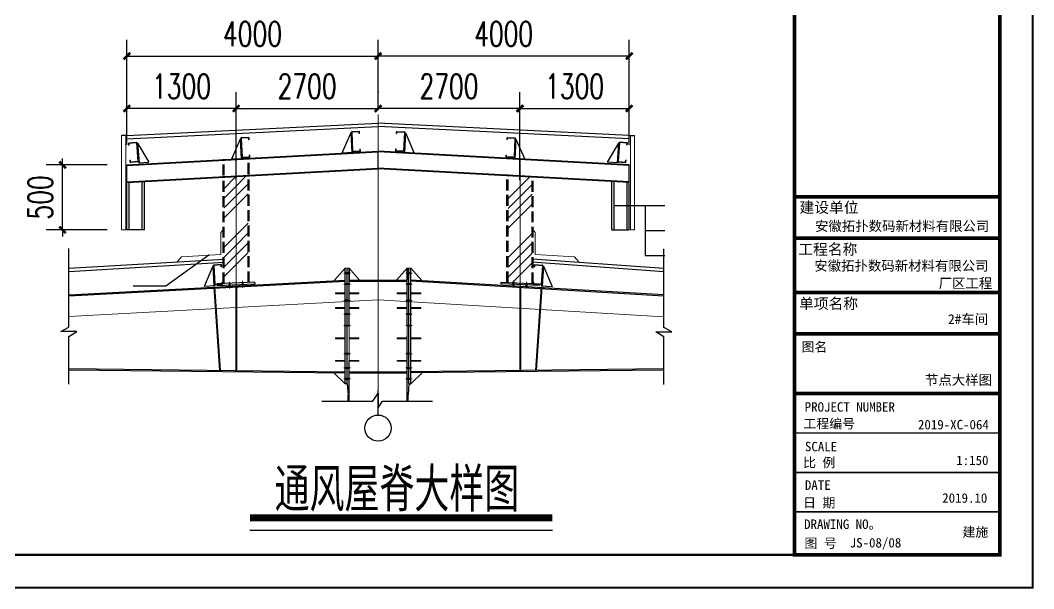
# Model space of a CAD drawing. Extents: x -518586 to 1253874, y -62343 to 661177.
# Drawn here: x 1207479 to 1253874, y -62343 to -36325 of the extents above; entities that cross this region are included whole.
import ezdxf
from ezdxf.enums import TextEntityAlignment as Align

# ---------------------------------------------------------------- set-up
doc = ezdxf.new("R2010")
doc.units = 0
doc.header["$LTSCALE"] = 1000
doc.header["$MEASUREMENT"] = 0
doc.linetypes.add('DASH', pattern=[0.35, 0.25, -0.1])
doc.linetypes.add('DOTE', pattern=[2.42, 2, -0.2, 0.02, -0.2])
for name, color, linetype in [('AXIS', 3, 'Continuous'), ('AXIS_TEXT', 7, 'Continuous'), ('DIM_LEAD', 3, 'Continuous'), ('DIM_SYMB', 3, 'Continuous'), ('DOTE', 9, 'DOTE'), ('PUB_DIM', 3, 'Continuous'), ('PUB_TEXT', 7, 'Continuous'), ('卫浴', 7, 'Continuous'), ('图框', 7, 'Continuous'), ('尺寸线', 3, 'Continuous')]:
    doc.layers.add(name, color=color, linetype=linetype)
doc.styles.add('COMPLEX', font='COMPLEX')
doc.styles.add('DIM_FONT', font='SIMPLEX', dxfattribs={"width": 0.7, "bigfont": 'GBCBIG'})
doc.styles.add('HZTXT', font='txt', dxfattribs={"width": 0.7, "height": 300, "bigfont": 'HZTXT'})
doc.styles.add('宋体', font='SimSun.ttf', dxfattribs={"width": 0.8})
doc.styles.add('黑体', font='simhei.ttf')
pattern_1 = [(45, (0, 0), (-673.5192, 673.5192), []), (45, (224.5, 0), (-673.5192, 673.5192), []), (45, (449, 0), (-673.5192, 673.5192), []), (45, (673.5, 0), (-673.5192, 673.5192), [])]

# ---------------------------------------------------------------- blocks, each defined once
blk = doc.blocks.new('_AXISO')
blk.add_circle((0, 0), 0.5)
at = {"layer": 'AXIS_TEXT', "style": 'COMPLEX', "width": 1.041667}
blk.add_attdef('A', text='', height=0.56, dxfattribs=at).set_placement((-0.25, -0.28), (0.25, -0.28), align=Align.FIT)
blk = doc.blocks.new('_ArchTick')
at = {"color": 0, "linetype": 'ByBlock', "const_width": 0.4}
blk.add_lwpolyline([(-0.5, -0.5), (0.5, 0.5)], dxfattribs=at)
blk = doc.blocks.new('074')
at = {"lineweight": 5}
h = blk.add_hatch(color=3, dxfattribs=at)
h.paths.add_polyline_path([(1223075, -42981), (1223125, -42981), (1223125, -43006), (1223075, -43006)])
h.paths.add_polyline_path([(1223025, -42981), (1223075, -42981), (1223075, -43006), (1223025, -43006)])
h.paths.add_polyline_path([(1223025, -43006), (1223075, -43006), (1223075, -43031), (1223025, -43031)])
h.paths.add_polyline_path([(1223075, -43006), (1223125, -43006), (1223125, -43031), (1223075, -43031)])
h = blk.add_hatch(color=3, dxfattribs=at)
h.paths.add_polyline_path([(1224490, -42981), (1224440, -42981), (1224440, -43006), (1224490, -43006)])
h.paths.add_polyline_path([(1224540, -42981), (1224490, -42981), (1224490, -43006), (1224540, -43006)])
h.paths.add_polyline_path([(1224540, -43006), (1224490, -43006), (1224490, -43031), (1224540, -43031)])
h.paths.add_polyline_path([(1224490, -43006), (1224440, -43006), (1224440, -43031), (1224490, -43031)])
h = blk.add_hatch(color=3, dxfattribs=at)
h.paths.add_polyline_path([(1220359, -43282), (1220359, -43232), (1220384, -43232), (1220384, -43282)])
h.paths.add_polyline_path([(1220359, -43332), (1220359, -43282), (1220384, -43282), (1220384, -43332)])
h.paths.add_polyline_path([(1220384, -43332), (1220384, -43282), (1220409, -43282), (1220409, -43332)])
h.paths.add_polyline_path([(1220384, -43282), (1220384, -43232), (1220409, -43232), (1220409, -43282)])
h = blk.add_hatch(color=3, dxfattribs=at)
h.paths.add_polyline_path([(1220707, -43258), (1220707, -43208), (1220682, -43208), (1220682, -43258)])
h.paths.add_polyline_path([(1220707, -43308), (1220707, -43258), (1220682, -43258), (1220682, -43308)])
h.paths.add_polyline_path([(1220682, -43308), (1220682, -43258), (1220657, -43258), (1220657, -43308)])
h.paths.add_polyline_path([(1220682, -43258), (1220682, -43208), (1220657, -43208), (1220657, -43258)])
h = blk.add_hatch(color=3, dxfattribs=at)
h.paths.add_polyline_path([(1223075, -43231), (1223125, -43231), (1223125, -43256), (1223075, -43256)])
h.paths.add_polyline_path([(1223025, -43231), (1223075, -43231), (1223075, -43256), (1223025, -43256)])
h.paths.add_polyline_path([(1223025, -43256), (1223075, -43256), (1223075, -43281), (1223025, -43281)])
h.paths.add_polyline_path([(1223075, -43256), (1223125, -43256), (1223125, -43281), (1223075, -43281)])
h = blk.add_hatch(color=3, dxfattribs=at)
h.paths.add_polyline_path([(1224490, -43231), (1224440, -43231), (1224440, -43256), (1224490, -43256)])
h.paths.add_polyline_path([(1224540, -43231), (1224490, -43231), (1224490, -43256), (1224540, -43256)])
h.paths.add_polyline_path([(1224540, -43256), (1224490, -43256), (1224490, -43281), (1224540, -43281)])
h.paths.add_polyline_path([(1224490, -43256), (1224440, -43256), (1224440, -43281), (1224490, -43281)])
h = blk.add_hatch(color=3, dxfattribs=at)
h.paths.add_polyline_path([(1226857, -43258), (1226857, -43208), (1226882, -43208), (1226882, -43258)])
h.paths.add_polyline_path([(1226857, -43308), (1226857, -43258), (1226882, -43258), (1226882, -43308)])
h.paths.add_polyline_path([(1226882, -43308), (1226882, -43258), (1226907, -43258), (1226907, -43308)])
h.paths.add_polyline_path([(1226882, -43258), (1226882, -43208), (1226907, -43208), (1226907, -43258)])
h = blk.add_hatch(color=3, dxfattribs=at)
h.paths.add_polyline_path([(1227206, -43282), (1227206, -43232), (1227181, -43232), (1227181, -43282)])
h.paths.add_polyline_path([(1227206, -43332), (1227206, -43282), (1227181, -43282), (1227181, -43332)])
h.paths.add_polyline_path([(1227181, -43332), (1227181, -43282), (1227156, -43282), (1227156, -43332)])
h.paths.add_polyline_path([(1227181, -43282), (1227181, -43232), (1227156, -43232), (1227156, -43282)])
h = blk.add_hatch(color=3, dxfattribs=at)
h.paths.add_polyline_path([(1223075, -43604), (1223125, -43604), (1223125, -43629), (1223075, -43629)])
h.paths.add_polyline_path([(1223025, -43604), (1223075, -43604), (1223075, -43629), (1223025, -43629)])
h.paths.add_polyline_path([(1223025, -43629), (1223075, -43629), (1223075, -43654), (1223025, -43654)])
h.paths.add_polyline_path([(1223075, -43629), (1223125, -43629), (1223125, -43654), (1223075, -43654)])
h = blk.add_hatch(color=3, dxfattribs=at)
h.paths.add_polyline_path([(1224490, -43604), (1224440, -43604), (1224440, -43629), (1224490, -43629)])
h.paths.add_polyline_path([(1224540, -43604), (1224490, -43604), (1224490, -43629), (1224540, -43629)])
h.paths.add_polyline_path([(1224540, -43629), (1224490, -43629), (1224490, -43654), (1224540, -43654)])
h.paths.add_polyline_path([(1224490, -43629), (1224440, -43629), (1224440, -43654), (1224490, -43654)])
h = blk.add_hatch(color=3, dxfattribs=at)
h.paths.add_polyline_path([(1223075, -43967), (1223125, -43967), (1223125, -43942), (1223075, -43942)])
h.paths.add_polyline_path([(1223025, -43967), (1223075, -43967), (1223075, -43942), (1223025, -43942)])
h.paths.add_polyline_path([(1223025, -43942), (1223075, -43942), (1223075, -43917), (1223025, -43917)])
h.paths.add_polyline_path([(1223075, -43942), (1223125, -43942), (1223125, -43917), (1223075, -43917)])
h = blk.add_hatch(color=3, dxfattribs=at)
h.paths.add_polyline_path([(1224490, -43967), (1224440, -43967), (1224440, -43942), (1224490, -43942)])
h.paths.add_polyline_path([(1224540, -43967), (1224490, -43967), (1224490, -43942), (1224540, -43942)])
h.paths.add_polyline_path([(1224540, -43942), (1224490, -43942), (1224490, -43917), (1224540, -43917)])
h.paths.add_polyline_path([(1224490, -43942), (1224440, -43942), (1224440, -43917), (1224490, -43917)])
h = blk.add_hatch(color=3, dxfattribs=at)
h.paths.add_polyline_path([(1223075, -44233), (1223125, -44233), (1223125, -44208), (1223075, -44208)])
h.paths.add_polyline_path([(1223025, -44233), (1223075, -44233), (1223075, -44208), (1223025, -44208)])
h.paths.add_polyline_path([(1223025, -44208), (1223075, -44208), (1223075, -44183), (1223025, -44183)])
h.paths.add_polyline_path([(1223075, -44208), (1223125, -44208), (1223125, -44183), (1223075, -44183)])
h = blk.add_hatch(color=3, dxfattribs=at)
h.paths.add_polyline_path([(1224490, -44233), (1224440, -44233), (1224440, -44208), (1224490, -44208)])
h.paths.add_polyline_path([(1224540, -44233), (1224490, -44233), (1224490, -44208), (1224540, -44208)])
h.paths.add_polyline_path([(1224540, -44208), (1224490, -44208), (1224490, -44183), (1224540, -44183)])
h.paths.add_polyline_path([(1224490, -44208), (1224440, -44208), (1224440, -44183), (1224490, -44183)])
h = blk.add_hatch(color=3, dxfattribs=at)
h.paths.add_polyline_path([(1223075, -44875), (1223125, -44875), (1223125, -44850), (1223075, -44850)])
h.paths.add_polyline_path([(1223025, -44875), (1223075, -44875), (1223075, -44850), (1223025, -44850)])
h.paths.add_polyline_path([(1223025, -44850), (1223075, -44850), (1223075, -44825), (1223025, -44825)])
h.paths.add_polyline_path([(1223075, -44850), (1223125, -44850), (1223125, -44825), (1223075, -44825)])
h = blk.add_hatch(color=3, dxfattribs=at)
h.paths.add_polyline_path([(1224490, -44875), (1224440, -44875), (1224440, -44850), (1224490, -44850)])
h.paths.add_polyline_path([(1224540, -44875), (1224490, -44875), (1224490, -44850), (1224540, -44850)])
h.paths.add_polyline_path([(1224540, -44850), (1224490, -44850), (1224490, -44825), (1224540, -44825)])
h.paths.add_polyline_path([(1224490, -44850), (1224440, -44850), (1224440, -44825), (1224490, -44825)])
h = blk.add_hatch(color=3, dxfattribs=at)
h.paths.add_polyline_path([(1223075, -45201), (1223125, -45201), (1223125, -45176), (1223075, -45176)])
h.paths.add_polyline_path([(1223025, -45201), (1223075, -45201), (1223075, -45176), (1223025, -45176)])
h.paths.add_polyline_path([(1223025, -45176), (1223075, -45176), (1223075, -45151), (1223025, -45151)])
h.paths.add_polyline_path([(1223075, -45176), (1223125, -45176), (1223125, -45151), (1223075, -45151)])
h = blk.add_hatch(color=3, dxfattribs=at)
h.paths.add_polyline_path([(1224490, -45201), (1224440, -45201), (1224440, -45176), (1224490, -45176)])
h.paths.add_polyline_path([(1224540, -45201), (1224490, -45201), (1224490, -45176), (1224540, -45176)])
h.paths.add_polyline_path([(1224540, -45176), (1224490, -45176), (1224490, -45151), (1224540, -45151)])
h.paths.add_polyline_path([(1224490, -45176), (1224440, -45176), (1224440, -45151), (1224490, -45151)])
h = blk.add_hatch(color=3, dxfattribs=at)
h.paths.add_polyline_path([(1223075, -45451), (1223125, -45451), (1223125, -45426), (1223075, -45426)])
h.paths.add_polyline_path([(1223025, -45451), (1223075, -45451), (1223075, -45426), (1223025, -45426)])
h.paths.add_polyline_path([(1223025, -45426), (1223075, -45426), (1223075, -45401), (1223025, -45401)])
h.paths.add_polyline_path([(1223075, -45426), (1223125, -45426), (1223125, -45401), (1223075, -45401)])
h = blk.add_hatch(color=3, dxfattribs=at)
h.paths.add_polyline_path([(1224490, -45451), (1224440, -45451), (1224440, -45426), (1224490, -45426)])
h.paths.add_polyline_path([(1224540, -45451), (1224490, -45451), (1224490, -45426), (1224540, -45426)])
h.paths.add_polyline_path([(1224540, -45426), (1224490, -45426), (1224490, -45401), (1224540, -45401)])
h.paths.add_polyline_path([(1224490, -45426), (1224440, -45426), (1224440, -45401), (1224490, -45401)])
at = {"layer": '尺寸线'}
h = blk.add_hatch(dxfattribs=at)
h.set_pattern_fill('ANSI34', color=0, scale=100, style=0)
h.set_pattern_definition(pattern_1)
h.paths.add_polyline_path([(1220533, -40795), (1220258, -40810), (1220258, -43242), (1220533, -43230)])
h = blk.add_hatch(dxfattribs=at)
h.set_pattern_fill('ANSI34', color=0, scale=100, style=0)
h.set_pattern_definition(pattern_1)
h.paths.add_polyline_path([(1220808, -40780), (1220533, -40795), (1220533, -43230), (1220808, -43218)])
h = blk.add_hatch(dxfattribs=at)
h.set_pattern_fill('ANSI34', color=0, scale=100, style=0)
h.set_pattern_definition(pattern_1)
h.paths.add_polyline_path([(1227033, -40795), (1226758, -40780), (1226758, -43218), (1227033, -43230)])
h = blk.add_hatch(dxfattribs=at)
h.set_pattern_fill('ANSI34', color=0, scale=100, style=0)
h.set_pattern_definition(pattern_1)
h.paths.add_polyline_path([(1227033, -43230), (1227308, -43242), (1227308, -40810), (1227033, -40795)])
at = {"color": 3}
for p, q in [((1218033, -39855), (1223782, -39574)), ((1218033, -39930), (1223782, -39649)), ((1229533, -39855), (1223784, -39574)), ((1229533, -39930), (1223784, -39649)), ((1216704, -42894), (1220258, -42684)), ((1230326, -42901), (1227308, -42684)), ((1216704, -42969), (1220258, -42759)), ((1230326, -42976), (1227308, -42759))]:
    blk.add_line(p, q, dxfattribs=at)
for p, q in [((1223156, -39799), (1222953, -40262)), ((1223171, -39798), (1223156, -39799)), ((1223156, -39799), (1223178, -40249)), ((1223156, -39799), (1223178, -40249)), ((1223170, -39781), (1223191, -40216)), ((1223171, -39798), (1223193, -40249)), ((1223350, -39764), (1223177, -39773)), ((1223178, -39786), (1223198, -40211)), ((1223345, -39772), (1223183, -39780)), ((1223352, -39814), (1223350, -39777)), ((1223360, -39814), (1223352, -39814)), ((1223360, -39814), (1223358, -39771)), ((1224204, -39814), (1224207, -39771)), ((1224204, -39814), (1224212, -39814)), ((1224212, -39814), (1224214, -39777)), ((1224215, -39764), (1224387, -39773)), ((1224219, -39772), (1224381, -39780)), ((1224386, -39786), (1224366, -40211)), ((1224393, -39798), (1224371, -40249)), ((1224394, -39781), (1224373, -40216)), ((1224408, -39799), (1224386, -40249)), ((1224408, -39799), (1224386, -40249)), ((1224393, -39798), (1224408, -39799)), ((1224408, -39799), (1224611, -40262)), ((1218077, -40075), (1218074, -40032)), ((1218077, -40075), (1218084, -40074)), ((1218081, -40024), (1218253, -40012)), ((1218084, -40074), (1218082, -40037)), ((1218086, -40032), (1218248, -40020)), ((1218254, -40024), (1218287, -40449)), ((1218261, -40019), (1218295, -40453)), ((1218262, -40036), (1218277, -40035)), ((1218262, -40036), (1218297, -40485)), ((1218277, -40035), (1218537, -40468)), ((1218277, -40035), (1218312, -40484)), ((1218277, -40035), (1218312, -40484)), ((1220627, -39938), (1220424, -40400)), ((1220642, -39937), (1220627, -39938)), ((1220627, -39938), (1220649, -40388)), ((1220627, -39938), (1220649, -40388)), ((1220641, -39920), (1220662, -40355)), ((1220642, -39937), (1220664, -40387)), ((1220821, -39903), (1220648, -39912)), ((1220649, -39924), (1220669, -40349)), ((1220816, -39910), (1220654, -39919)), ((1220823, -39953), (1220821, -39915)), ((1220831, -39952), (1220823, -39953)), ((1220831, -39952), (1220828, -39910)), ((1226734, -39952), (1226736, -39910)), ((1226734, -39952), (1226741, -39953)), ((1226741, -39953), (1226743, -39915)), ((1226744, -39903), (1226916, -39912)), ((1226748, -39910), (1226910, -39919)), ((1226915, -39924), (1226895, -40349)), ((1226922, -39937), (1226901, -40387)), ((1226923, -39920), (1226902, -40355)), ((1226937, -39938), (1226916, -40388)), ((1226937, -39938), (1226916, -40388)), ((1226922, -39937), (1226937, -39938)), ((1226937, -39938), (1227140, -40400)), ((1229287, -40035), (1229028, -40468)), ((1229287, -40035), (1229252, -40484)), ((1229287, -40035), (1229252, -40484)), ((1229302, -40036), (1229267, -40485)), ((1229303, -40019), (1229269, -40453)), ((1229310, -40024), (1229277, -40449)), ((1229302, -40036), (1229287, -40035)), ((1229483, -40024), (1229311, -40012)), ((1229478, -40032), (1229316, -40020)), ((1229480, -40074), (1229482, -40037)), ((1229487, -40075), (1229480, -40074)), ((1229487, -40075), (1229490, -40032)), ((1220670, -40362), (1220842, -40353)), ((1220674, -40354), (1220837, -40346)), ((1220841, -40340), (1220840, -40303)), ((1220847, -40303), (1220840, -40303)), ((1220849, -40345), (1220847, -40303)), ((1223193, -40249), (1222953, -40262)), ((1223199, -40223), (1223371, -40214)), ((1223204, -40216), (1223366, -40207)), ((1223371, -40202), (1223369, -40164)), ((1223376, -40164), (1223369, -40164)), ((1223378, -40206), (1223376, -40164)), ((1224186, -40206), (1224188, -40164)), ((1224188, -40164), (1224196, -40164)), ((1224365, -40223), (1224193, -40214)), ((1224194, -40202), (1224196, -40164)), ((1224361, -40216), (1224198, -40207)), ((1224371, -40249), (1224611, -40262)), ((1226715, -40345), (1226717, -40303)), ((1226717, -40303), (1226725, -40303)), ((1226894, -40362), (1226722, -40353)), ((1226723, -40340), (1226725, -40303)), ((1226890, -40354), (1226727, -40346)), ((1218033, -42016), (1218033, -40531)), ((1218105, -40424), (1218112, -40424)), ((1218108, -40467), (1218105, -40424)), ((1218115, -40461), (1218112, -40424)), ((1218288, -40461), (1218116, -40474)), ((1218282, -40454), (1218120, -40466)), ((1218297, -40485), (1218537, -40468)), ((1220664, -40387), (1220424, -40400)), ((1226901, -40387), (1227140, -40400)), ((1229267, -40485), (1229028, -40468)), ((1229276, -40461), (1229448, -40474)), ((1229282, -40454), (1229444, -40466)), ((1229449, -40461), (1229452, -40424)), ((1229459, -40424), (1229452, -40424)), ((1229456, -40467), (1229459, -40424)), ((1229533, -42016), (1229533, -40531)), ((1229533, -42016), (1229533, -40531)), ((1218083, -42016), (1218083, -40929)), ((1218383, -42016), (1218383, -40908)), ((1218433, -42016), (1218433, -40908)), ((1229133, -42016), (1229133, -40908)), ((1229133, -42016), (1229133, -40908)), ((1229183, -42016), (1229183, -40908)), ((1229183, -42016), (1229183, -40908)), ((1229483, -42016), (1229483, -40929)), ((1229483, -42016), (1229483, -40929)), ((1218433, -42016), (1218033, -42016)), ((1229133, -42016), (1229533, -42016)), ((1219998, -42850), (1219801, -43315)), ((1220013, -42849), (1219998, -42850)), ((1219998, -42850), (1220025, -43300)), ((1219998, -42850), (1220025, -43300)), ((1220012, -42831), (1220038, -43266)), ((1220013, -42849), (1220040, -43299)), ((1220191, -42812), (1220019, -42823)), ((1220020, -42836), (1220045, -43261)), ((1220187, -42820), (1220024, -42830)), ((1220194, -42862), (1220192, -42825)), ((1220202, -42862), (1220194, -42862)), ((1220202, -42862), (1220199, -42819)), ((1223120, -42894), (1223120, -43160)), ((1224445, -42894), (1224445, -43160)), ((1227362, -42862), (1227365, -42819)), ((1227362, -42862), (1227370, -42862)), ((1227370, -42862), (1227372, -42825)), ((1227373, -42812), (1227545, -42823)), ((1227378, -42820), (1227540, -42830)), ((1227544, -42836), (1227519, -43261)), ((1227551, -42849), (1227524, -43299)), ((1227552, -42831), (1227526, -43266)), ((1227566, -42850), (1227539, -43300)), ((1227566, -42850), (1227539, -43300)), ((1227551, -42849), (1227566, -42850)), ((1227566, -42850), (1227764, -43315)), ((1220040, -43299), (1219801, -43315)), ((1220046, -43273), (1220218, -43262)), ((1220050, -43265), (1220213, -43255)), ((1220222, -43212), (1220215, -43212)), ((1220217, -43250), (1220215, -43212)), ((1220225, -43254), (1220222, -43212)), ((1227339, -43254), (1227342, -43212)), ((1227342, -43212), (1227349, -43212)), ((1227518, -43273), (1227346, -43262)), ((1227347, -43250), (1227349, -43212)), ((1227514, -43265), (1227352, -43255)), ((1227524, -43299), (1227764, -43315))]:
    blk.add_line(p, q)
at = {"linetype": 'DASH'}
for p, q in [((1220833, -40734), (1220833, -40363)), ((1220233, -40770), (1220233, -40399)), ((1220258, -40768), (1220258, -40398)), ((1220808, -40735), (1220808, -40365)), ((1220233, -43243), (1220233, -40785)), ((1220258, -43243), (1220258, -40784)), ((1220808, -43217), (1220808, -40751)), ((1220833, -43217), (1220833, -40749)), ((1226733, -43217), (1226733, -40749)), ((1226758, -43217), (1226758, -40751)), ((1227308, -43243), (1227308, -40784)), ((1227333, -43243), (1227333, -40785))]:
    blk.add_line(p, q, dxfattribs=at)
at = {"lineweight": 5}
for p, q in [((1223030, -42894), (1222788, -43164)), ((1223120, -42894), (1223030, -42894)), ((1223120, -42894), (1223361, -43164)), ((1224445, -42894), (1224203, -43164)), ((1224445, -42894), (1224535, -42894)), ((1224535, -42894), (1224776, -43164)), ((1222805, -43459), (1223030, -43459)), ((1222805, -43459), (1222805, -43479)), ((1222805, -43479), (1223030, -43479)), ((1223345, -43459), (1223120, -43459)), ((1223345, -43479), (1223120, -43479)), ((1223345, -43479), (1223345, -43459)), ((1224220, -43479), (1224220, -43459)), ((1224220, -43459), (1224445, -43459)), ((1224220, -43479), (1224445, -43479)), ((1224760, -43459), (1224535, -43459)), ((1224760, -43479), (1224535, -43479)), ((1224760, -43459), (1224760, -43479)), ((1222805, -43795), (1223030, -43795)), ((1222805, -43815), (1222805, -43795)), ((1222805, -43815), (1223030, -43815)), ((1223345, -43795), (1223120, -43795)), ((1223345, -43815), (1223120, -43815)), ((1223345, -43795), (1223345, -43815)), ((1224220, -43795), (1224445, -43795)), ((1224220, -43795), (1224220, -43815)), ((1224220, -43815), (1224445, -43815)), ((1224760, -43795), (1224535, -43795)), ((1224760, -43815), (1224535, -43815)), ((1224760, -43815), (1224760, -43795)), ((1222805, -44510), (1222805, -44490)), ((1222805, -44490), (1223030, -44490)), ((1222805, -44510), (1223030, -44510)), ((1223345, -44490), (1223120, -44490)), ((1223345, -44510), (1223120, -44510)), ((1223345, -44490), (1223345, -44510)), ((1224220, -44490), (1224220, -44510)), ((1224220, -44490), (1224445, -44490)), ((1224220, -44510), (1224445, -44510)), ((1224760, -44490), (1224535, -44490)), ((1224760, -44510), (1224535, -44510)), ((1224760, -44510), (1224760, -44490)), ((1222805, -45003), (1223030, -45003)), ((1222805, -45023), (1222805, -45003)), ((1223345, -45003), (1223120, -45003)), ((1223345, -45003), (1223345, -45023)), ((1224220, -45003), (1224445, -45003)), ((1224220, -45003), (1224220, -45023)), ((1224760, -45003), (1224535, -45003)), ((1224760, -45023), (1224760, -45003)), ((1222805, -45023), (1223030, -45023)), ((1223345, -45023), (1223120, -45023)), ((1224220, -45023), (1224445, -45023)), ((1224760, -45023), (1224535, -45023)), ((1223120, -45789), (1223095, -45789)), ((1224445, -45789), (1224470, -45789))]:
    blk.add_line(p, q, dxfattribs=at)
at = {"color": 3, "lineweight": 5}
for p, q in [((1223150, -43006), (1222999, -43006)), ((1224414, -43006), (1224565, -43006)), ((1220384, -43206), (1220384, -43357)), ((1220682, -43183), (1220682, -43334)), ((1223150, -43256), (1222999, -43256)), ((1224414, -43256), (1224565, -43256)), ((1226882, -43183), (1226882, -43334)), ((1227181, -43206), (1227181, -43357)), ((1223150, -43629), (1222999, -43629)), ((1224414, -43629), (1224565, -43629)), ((1223150, -43942), (1222999, -43942)), ((1224414, -43942), (1224565, -43942)), ((1223150, -44208), (1222999, -44208)), ((1224414, -44208), (1224565, -44208)), ((1223150, -44850), (1222999, -44850)), ((1224414, -44850), (1224565, -44850)), ((1223150, -45176), (1222999, -45176)), ((1224414, -45176), (1224565, -45176)), ((1223150, -45426), (1222999, -45426)), ((1224414, -45426), (1224565, -45426))]:
    blk.add_line(p, q, dxfattribs=at)
at = {"color": 4, "lineweight": 9, "ltscale": 0.5}
for p, q in [((1220026, -43324), (1220155, -45237)), ((1220046, -43323), (1220175, -45235)), ((1227518, -43323), (1227389, -45235)), ((1227538, -43324), (1227409, -45237))]:
    blk.add_line(p, q, dxfattribs=at)
for centre, radius, start, end in [((1223178, -39781), 7.5, 92.9881, 182.9881), ((1223183, -39785), 5, 92.9881, 182.9881), ((1223345, -39777), 5, 2.9881, 92.9881), ((1223350, -39772), 7.5, 2.9881, 92.9881), ((1224214, -39772), 7.5, 87.0119, 177.0119), ((1224219, -39777), 5, 87.0119, 177.0119), ((1224381, -39785), 5, 357.0119, 87.0119), ((1224386, -39781), 7.5, 357.0119, 87.0119), ((1218081, -40032), 7.5, 94.2179, 184.2179), ((1218087, -40037), 5, 94.2179, 184.2179), ((1218249, -40025), 5, 4.2179, 94.2179), ((1218253, -40019), 7.5, 4.2179, 94.2179), ((1220649, -39919), 7.5, 92.9881, 182.9881), ((1220654, -39924), 5, 92.9881, 182.9881), ((1220816, -39915), 5, 2.9881, 92.9881), ((1220821, -39910), 7.5, 2.9881, 92.9881), ((1226743, -39910), 7.5, 87.0119, 177.0119), ((1226748, -39915), 5, 87.0119, 177.0119), ((1226910, -39924), 5, 357.0119, 87.0119), ((1226915, -39919), 7.5, 357.0119, 87.0119), ((1229311, -40019), 7.5, 85.7821, 175.7821), ((1229315, -40025), 5, 85.7821, 175.7821), ((1229478, -40037), 5, 355.7821, 85.7821), ((1229483, -40032), 7.5, 355.7821, 85.7821), ((1220669, -40354), 7.5, 182.9881, 272.9881), ((1220674, -40349), 5, 182.9881, 272.9881), ((1220836, -40341), 5, 272.9881, 2.9881), ((1220842, -40345), 7.5, 272.9881, 2.9881), ((1223199, -40216), 7.5, 182.9881, 272.9881), ((1223203, -40211), 5, 182.9881, 272.9881), ((1223366, -40202), 5, 272.9881, 2.9881), ((1223371, -40207), 7.5, 272.9881, 2.9881), ((1224193, -40207), 7.5, 177.0119, 267.0119), ((1224199, -40202), 5, 177.0119, 267.0119), ((1224361, -40211), 5, 267.0119, 357.0119), ((1224366, -40216), 7.5, 267.0119, 357.0119), ((1226722, -40345), 7.5, 177.0119, 267.0119), ((1226728, -40341), 5, 177.0119, 267.0119), ((1226890, -40349), 5, 267.0119, 357.0119), ((1226895, -40354), 7.5, 267.0119, 357.0119), ((1218115, -40466), 7.5, 184.2179, 274.2179), ((1218120, -40461), 5, 184.2179, 274.2179), ((1218282, -40449), 5, 274.2179, 4.2179), ((1218287, -40454), 7.5, 274.2179, 4.2179), ((1229277, -40454), 7.5, 175.7821, 265.7821), ((1229282, -40449), 5, 175.7821, 265.7821), ((1229444, -40461), 5, 265.7821, 355.7821), ((1229449, -40466), 7.5, 265.7821, 355.7821), ((1220019, -42831), 7.5, 93.6665, 183.6665), ((1220025, -42835), 5, 93.6665, 183.6665), ((1220187, -42825), 5, 3.6665, 93.6665), ((1220192, -42820), 7.5, 3.6665, 93.6665), ((1227373, -42820), 7.5, 86.3335, 176.3335), ((1227377, -42825), 5, 86.3335, 176.3335), ((1227539, -42835), 5, 356.3335, 86.3335), ((1227545, -42831), 7.5, 356.3335, 86.3335), ((1220045, -43266), 7.5, 183.6665, 273.6665), ((1220050, -43260), 5, 183.6665, 273.6665), ((1220212, -43250), 5, 273.6665, 3.6665), ((1220218, -43255), 7.5, 273.6665, 3.6665), ((1227347, -43255), 7.5, 176.3335, 266.3335), ((1227352, -43250), 5, 176.3335, 266.3335), ((1227514, -43260), 5, 266.3335, 356.3335), ((1227519, -43266), 7.5, 266.3335, 356.3335)]:
    blk.add_arc(centre, radius, start, end)
at = {"layer": 'AXIS'}
for p, q in [((1218033, -39277), (1218033, -37664)), ((1223781, -39277), (1223781, -37664)), ((1223783, -39277), (1223783, -37664)), ((1229531, -39277), (1229531, -37664)), ((1218033, -38039), (1223783, -38039)), ((1229531, -38039), (1223781, -38039)), ((1218033, -40070), (1218033, -38864)), ((1220533, -40876), (1220533, -38864)), ((1220533, -40126), (1220533, -38864)), ((1223781, -38852), (1223781, -38864)), ((1223783, -38852), (1223783, -38864)), ((1227031, -40876), (1227031, -38864)), ((1227031, -40126), (1227031, -38864)), ((1229531, -40070), (1229531, -38864)), ((1220533, -39239), (1218033, -39239)), ((1220533, -39239), (1223783, -39239)), ((1227031, -39239), (1223781, -39239)), ((1227031, -39239), (1229531, -39239)), ((1217583, -40531), (1216184, -40531)), ((1216559, -40531), (1216559, -40381)), ((1216559, -42016), (1216559, -40531)), ((1217583, -42016), (1216184, -42016)), ((1216559, -42016), (1216559, -42166)), ((1223782, -46253), (1223782, -45687))]:
    blk.add_line(p, q, dxfattribs=at)
for points in [[(1216704, -45550), (1216704, -44460), (1216890, -44343), (1216524, -44343), (1216704, -44242), (1216704, -42445)], [(1230326, -45557), (1230326, -44467), (1230140, -44350), (1230506, -44350), (1230326, -44249), (1230326, -42452)], [(1222498, -45939), (1223665, -45939), (1223782, -45753), (1223782, -46088), (1223884, -45939), (1225031, -45939)]]:
    blk.add_lwpolyline(points, dxfattribs=at)
at = {"layer": 'DIM_LEAD'}
for p, q in [((1219905, -42597), (1218928, -43303)), ((1218928, -43303), (1218179, -43303))]:
    blk.add_line(p, q, dxfattribs=at)
at = {"layer": 'DIM_LEAD', "const_width": 20}
blk.add_lwpolyline([(1219913, -42592, 1), (1219897, -42603, 1)], format="xyb", close=True, dxfattribs=at)
at = {"layer": 'DIM_SYMB'}
for p, q in [((1229183, -41462), (1229893, -41462)), ((1229893, -41462), (1230348, -41462)), ((1229893, -41462), (1229893, -42606)), ((1229893, -42034), (1230348, -42034)), ((1229893, -42606), (1230348, -42606))]:
    blk.add_line(p, q, dxfattribs=at)
at = {"layer": 'DOTE', "lineweight": 13, "ltscale": 1000}
for p, q in [((1223782, -46088), (1223782, -39374)), ((1220533, -40381), (1220533, -43309)), ((1227033, -40381), (1227033, -43309)), ((1216704, -44000), (1223782, -43620)), ((1230326, -44007), (1223782, -43620))]:
    blk.add_line(p, q, dxfattribs=at)
at = {"layer": 'PUB_DIM', "const_width": 158, "elevation": -3724}
blk.add_lwpolyline([(1220849, -48608), (1227774, -48608)], dxfattribs=at)
at = {"layer": 'PUB_DIM', "elevation": -3724}
blk.add_lwpolyline([(1220849, -48892), (1227774, -48892)], dxfattribs=at)
at = {"layer": '卫浴', "lineweight": 25}
for p, q in [((1218033, -39855), (1217911, -39855)), ((1218033, -39930), (1218033, -39855)), ((1229533, -39855), (1229655, -39855)), ((1229533, -39930), (1229533, -39855)), ((1218033, -40531), (1223783, -40216)), ((1218034, -40546), (1223783, -40231)), ((1229533, -40531), (1223783, -40216)), ((1223783, -40617), (1223783, -40216)), ((1229532, -40546), (1223783, -40231)), ((1218033, -40917), (1223783, -40602)), ((1218033, -40932), (1223783, -40617)), ((1229533, -40917), (1223783, -40602)), ((1229533, -40932), (1223783, -40617)), ((1223030, -45539), (1223030, -42894)), ((1223075, -45539), (1223075, -42894)), ((1223120, -44188), (1223120, -42894)), ((1224445, -44188), (1224445, -42894)), ((1224490, -45539), (1224490, -42894)), ((1224535, -45539), (1224535, -42894)), ((1216704, -43499), (1223030, -43164)), ((1216704, -43524), (1223030, -43189)), ((1220525, -43294), (1220525, -45241)), ((1220533, -43294), (1220533, -45241)), ((1220540, -43294), (1220540, -45241)), ((1223120, -43164), (1224445, -43164)), ((1223120, -43189), (1224445, -43189)), ((1230326, -43506), (1224535, -43164)), ((1230326, -43531), (1224535, -43189)), ((1227024, -43294), (1227024, -45241)), ((1227031, -43294), (1227031, -45241)), ((1227039, -43294), (1227039, -45241)), ((1224445, -45939), (1224445, -44449)), ((1216704, -45191), (1223030, -45263)), ((1216704, -45216), (1223030, -45288)), ((1223120, -45939), (1223120, -45011)), ((1230326, -45198), (1224535, -45263)), ((1230326, -45223), (1224535, -45288)), ((1223030, -45539), (1222758, -45269)), ((1223120, -45262), (1224445, -45262)), ((1223120, -45287), (1224445, -45287)), ((1224535, -45539), (1224807, -45269)), ((1223075, -45539), (1223030, -45539)), ((1223075, -45539), (1223095, -45789)), ((1224490, -45539), (1224470, -45789)), ((1224490, -45539), (1224535, -45539)), ((1223095, -45939), (1223095, -45789)), ((1224470, -45939), (1224470, -45789))]:
    blk.add_line(p, q, dxfattribs=at)
at = {"layer": '卫浴', "lineweight": 13}
for p, q in [((1223180, -40019), (1223193, -40249)), ((1224385, -40019), (1224371, -40249)), ((1218281, -40256), (1218297, -40485)), ((1220651, -40158), (1220664, -40387)), ((1226914, -40158), (1226900, -40387)), ((1229283, -40256), (1229267, -40485)), ((1223120, -45539), (1223120, -42894)), ((1224445, -45539), (1224445, -42894)), ((1220024, -43070), (1220040, -43299)), ((1227540, -43070), (1227524, -43299)), ((1223030, -43479), (1223030, -43459)), ((1224535, -43479), (1224535, -43459)), ((1223030, -43795), (1223030, -43815)), ((1224535, -43795), (1224535, -43815)), ((1223030, -44490), (1223030, -44510)), ((1224535, -44490), (1224535, -44510)), ((1223030, -45003), (1223030, -45023)), ((1224535, -45003), (1224535, -45023))]:
    blk.add_line(p, q, dxfattribs=at)
at = {"layer": '卫浴', "color": 1, "lineweight": 13}
for p, q in [((1220183, -42077), (1220233, -42016)), ((1220183, -42582), (1220183, -42077)), ((1227381, -42077), (1227331, -42016)), ((1227381, -42582), (1227381, -42077)), ((1219184, -42747), (1219286, -42631)), ((1219286, -42631), (1220183, -42582)), ((1228278, -42631), (1227381, -42582)), ((1228380, -42747), (1228278, -42631))]:
    blk.add_line(p, q, dxfattribs=at)
for points in [[(1218008, -39855), (1218008, -42016), (1217911, -42016), (1217911, -39855)], [(1229558, -39855), (1229558, -42016), (1229655, -42016), (1229655, -39855)]]:
    blk.add_lwpolyline(points, dxfattribs=at)
at = {"layer": '卫浴', "lineweight": 25}
for points in [[(1220097, -43288), (1220967, -43250), (1220965, -43211), (1220095, -43249)], [(1227469, -43288), (1226599, -43250), (1226601, -43211), (1227471, -43249)]]:
    blk.add_lwpolyline(points, close=True, dxfattribs=at)
at = {"layer": 'AXIS', "xscale": 150, "yscale": 150, "zscale": 150}
for p, rotation in [((1218033, -38039), 180), ((1223781, -38039), 180), ((1218033, -39239), 180), ((1220533, -39239), 180), ((1223781, -39239), 180), ((1227031, -39239), 180), ((1216559, -40531), 270), ((1216559, -42016), 90)]:
    blk.add_blockref('_ArchTick', p, dxfattribs=dict(at, rotation=rotation))
at = {"layer": 'AXIS'}
for name, p, xscale, yscale, zscale in [('_ArchTick', (1223783, -38039), 150, 150, 150), ('_ArchTick', (1229531, -38039), 150, 150, 150), ('_ArchTick', (1220533, -39239), 150, 150, 150), ('_ArchTick', (1223783, -39239), 150, 150, 150), ('_ArchTick', (1227031, -39239), 150, 150, 150), ('_ArchTick', (1229531, -39239), 150, 150, 150), ('_AXISO', (1223782, -46553), 600, 600, 600)]:
    blk.add_blockref(name, p, dxfattribs=dict(at, xscale=xscale, yscale=yscale, zscale=zscale))
at = {"style": 'HZTXT', "width": 0.8}
blk.add_text('通风屋脊大样图', height=1000, dxfattribs=at).set_placement((1221414, -48464))
at = {"layer": 'AXIS', "color": 7, "char_height": 562.5, "attachment_point": 5, "style": 'DIM_FONT'}
for s, insert in [('\\A1;4000', (1220908, -37532)), ('\\A1;4000', (1226656, -37532)), ('\\A1;1300', (1219283, -38732)), ('\\A1;2700', (1222158, -38732)), ('\\A1;2700', (1225406, -38732)), ('\\A1;1300', (1228281, -38732))]:
    blk.add_mtext(s, dxfattribs=dict(at, insert=insert))
at = {"layer": 'AXIS', "color": 7, "insert": (1216052, -41274), "char_height": 562.5, "attachment_point": 5, "rotation": 90, "style": 'DIM_FONT'}
blk.add_mtext('\\A1;500', dxfattribs=at)

msp = doc.modelspace()

# ---------------------------------------------------------------- linework, layer by layer
for p, q in [((1242920, -44402), (1252158, -44402)), ((1242920, -46300), (1252161, -46300)), ((1242920, -48782), (1252194, -48782)), ((1242920, -50679), (1252194, -50679))]:
    msp.add_line(p, q)
at = {"layer": '图框', "color": 0}
msp.add_line((1242920, -44402), (1252289, -44402), dxfattribs=at)
at = {"layer": '图框', "color": 4}
for points, const_width in [([(1096175, -62293), (1253825, -62293), (1253825, 26807), (1096175, 26807)], 98.6), ([(1099925, -60793), (1252325, -60793), (1252325, 25307), (1099925, 25307)], 98.6), ([(1242920, 25307), (1252325, 25307), (1252325, -60793), (1242920, -60793)], 163)]:
    msp.add_lwpolyline(points, close=True, dxfattribs=dict(at, const_width=const_width))
for points, const_width in [([(1242920, 25307), (1242920, -60793)], 163), ([(1242920, -44402), (1252289, -44402)], 164), ([(1242920, -46300), (1252292, -46300)], 164), ([(1242920, -48782), (1252325, -48782)], 164), ([(1242920, -50679), (1252325, -50679)], 164), ([(1242920, -53402), (1252325, -53402)], 164), ([(1242920, -55215), (1252325, -55215)], 66.6), ([(1242920, -57025), (1252325, -57025)], 66.6), ([(1242920, -58821), (1252325, -58821)], 66.6)]:
    msp.add_lwpolyline(points, dxfattribs=dict(at, const_width=const_width))
at = {"layer": '图框', "color": 0, "const_width": 66.6}
msp.add_lwpolyline([(1242920, -44402), (1252289, -44402)], dxfattribs=at)

# ---------------------------------------------------------------- block references
at = {"layer": '尺寸线', "color": 0, "xscale": 2, "yscale": 2, "zscale": 2}
msp.add_blockref('074', (-1223706, 38114), dxfattribs=at)

# ---------------------------------------------------------------- texts
at = {"layer": 'PUB_TEXT'}
for s, height, style, p in [('安徽拓扑数码新材料有限公司', 450, '宋体', (1243861, -45971)), ('安徽拓扑数码新材料有限公司', 450, '宋体', (1243828, -47786)), ('厂区工程', 450, '宋体', (1249521, -48585)), ('2#车间', 450, '黑体', (1249952, -50229)), ('节点大样图', 450, '宋体', (1248894, -53013, 0)), ('2019-XC-064', 433.86, '黑体', (1248574, -55049)), ('1:150', 433.9, '黑体', (1250327, -56685)), ('2019.10', 433.9, '黑体', (1249684, -58408)), ('建施', 433.9, '黑体', (1250611, -59960)), ('JS-08/08', 433.9, '黑体', (1245449, -60456))]:
    msp.add_text(s, height=height, dxfattribs=dict(at, style=style)).set_placement(p)
at = {"layer": '图框', "color": 4, "style": '黑体'}
for s, height, p in [('建设单位', 495, (1243153, -45139)), ('工程名称', 495, (1243098, -47056)), ('单项名称', 495, (1243131, -49538)), ('图名', 433.9, (1243245, -51489)), ('工程编号', 433.9, (1243330, -55006)), ('SCALE', 433.9, (1243399, -56054)), ('比 例', 433.9, (1243316, -56785)), ('DATE', 433.9, (1243397, -57817)), ('日 期', 433.9, (1243316, -58621)), ('DRAWING NO。', 433.86, (1243363, -59607)), ('图 号', 433.9, (1243377, -60474))]:
    msp.add_text(s, height=height, dxfattribs=at).set_placement(p)
at = {"layer": '图框', "color": 0, "style": '黑体'}
msp.add_text('PROJECT NUMBER', height=433.86, dxfattribs=at).set_placement((1243389, -54239))

doc.saveas('drawing.dxf')
